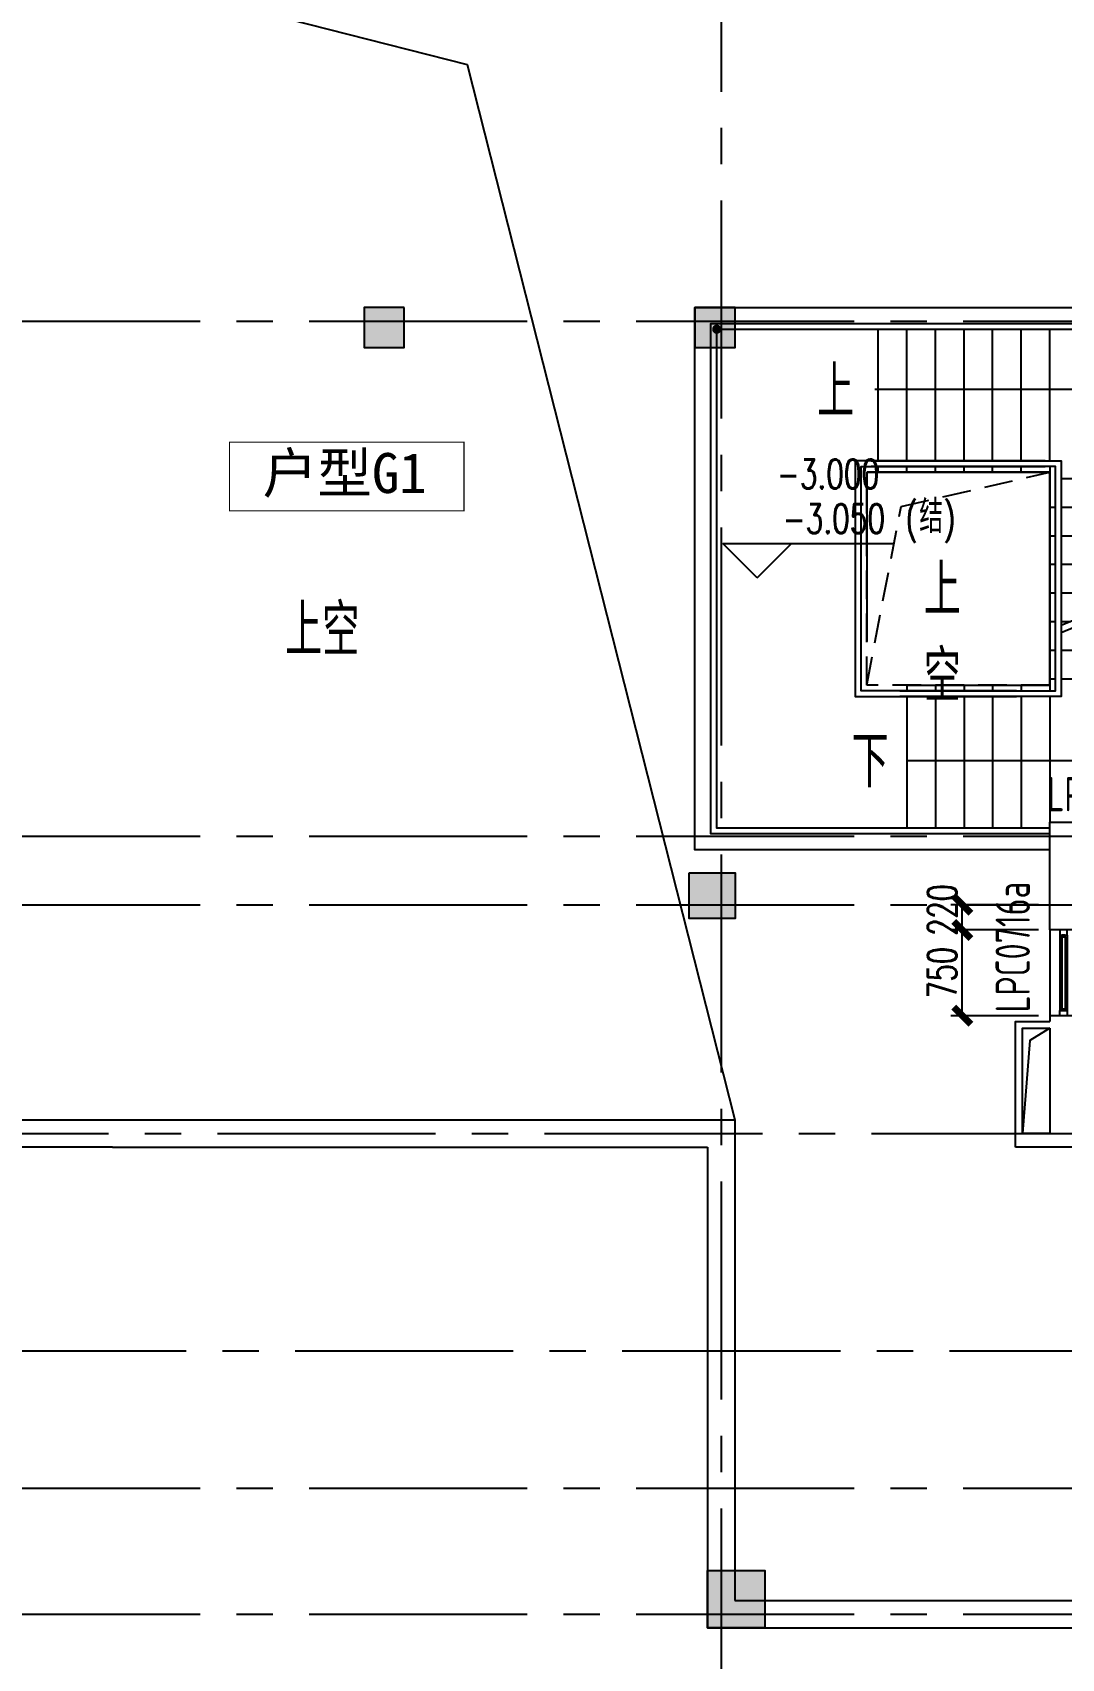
# Model space of a CAD drawing. Extents: x 296441 to 853063, y 459050 to 1117990.
# Drawn here: x 609880 to 618871, y 803050 to 817261 of the extents above; entities that cross this region are included whole.
import ezdxf
from ezdxf.enums import TextEntityAlignment as Align

# ---------------------------------------------------------------- set-up
doc = ezdxf.new("R2010")
doc.units = 0
doc.header["$LTSCALE"] = 1000
for name, pattern in [('14-GRID$0$CENTER2', [28.575, 19.05, -3.175, 3.175, -3.175]), ('dianti-BM01$0$HIDDEN', [0.375, 0.25, -0.125]), ('E1-BM01$0$HIDDEN', [0.375, 0.25, -0.125])]:
    doc.linetypes.add(name, pattern=pattern)
for name, color, linetype in [('0-COL', 50, 'Continuous'), ('0-COL-H1', 170, 'Continuous'), ('14-GRID$0$G-GRID', 9, '14-GRID$0$CENTER2'), ('14-name$0$A-ANNO-IDEN', 2, 'Continuous'), ('A-FL01$0$G-FL01$0$A-OVLK', 140, 'Continuous'), ('A-FL01$0$G-FL01$0$A-SECT-WIND', 155, 'Continuous'), ('A-FL01$0$G-FL01$0$A-SECT-WOOD', 17, 'Continuous'), ('A-FL01$0$水条件', 2, 'Continuous'), ('dianti-BM01$0$A-HOLE', 211, 'Continuous'), ('dianti-BM01$0$A-STRS', 4, 'Continuous'), ('DIM_ELEV', 3, 'Continuous'), ('DIM_LEAD', 3, 'Continuous'), ('DZ-PLAN-MAIN-FL01$0$A-WIND-IDEN', 33, 'Continuous'), ('E1-BM01$0$A-OVLK', 140, 'Continuous'), ('G-BM01$0$A-HOLE', 211, 'Continuous'), ('G-BM01$0$A-HRAL', 5, 'Continuous'), ('G-BM01$0$A-OVLK', 140, 'Continuous'), ('G-BM01$0$A-WALL', 1, 'Continuous'), ('G-TEXT-BM01-mi$0$A-ROOM-IDEN', 4, 'Continuous'), ('H-BM01$0$A-ANNO-ARRW', 2, 'Continuous'), ('H-BM01$0$A-ANNO-SYMB', 6, 'Continuous'), ('H-BM01$0$A-HRAL', 5, 'Continuous'), ('H-BM01$0$A-STRS', 4, 'Continuous'), ('PUB_DIM', 3, 'Continuous'), ('PUB_TEXT', 7, 'Continuous'), ('WALL', 242, 'Continuous'), ('ZT1_Dim---标注---PM、LM、DY、JD', 252, 'Continuous')]:
    doc.layers.add(name, color=color, linetype=linetype)
doc.layers.add('noprint', color=215, linetype='Continuous', plot=False)
doc.styles.add('14-name$0$GOA_03_黑体_1.00', font='simhei.ttf')
doc.styles.add('14-name$0$GOA_04_COMPLEX_1.00', font='complex.shx')
doc.styles.add('_TCH_DIM', font='SIMPLEX', dxfattribs={"bigfont": 'GBCBIG'})
doc.styles.get("Standard").update_dxf_attribs({"font": 'gbenor.shx', "bigfont": 'gbcbig.shx'})
doc.styles.add('ZT-DIMSTYLE', font='ROMANS.shx', dxfattribs={"width": 0.7, "bigfont": 'CHINESE.shx'})
doc.dimstyles.new('ZT-DIM100', dxfattribs={"dimscale": 100, "dimtxt": 2.5, "dimasz": 1.5, "dimexe": 1, "dimexo": 1, "dimgap": 0.5, "dimtad": 1, "dimdec": 0, "dimdsep": 46, "dimtxsty": 'ZT-DIMSTYLE', "dimblk": 'ARCHTICK', "dimcen": 2.5, "dimclrd": 175, "dimclre": 175, "dimclrt": 7, "dimazin": 2, "dimtfac": 1, "dimtix": 1, "dimtmove": 2, "dimatfit": 3, "dimfxl": 0, "dimarcsym": 0})

# ---------------------------------------------------------------- blocks, each defined once
blk = doc.blocks.new('cgc')
at = {"layer": 'A-FL01$0$G-FL01$0$A-OVLK', "extrusion": (2.78234e-21, 2.27195e-05, 1)}
for p, q in [((221443, 260768), (220693, 260768)), ((221443, 260528), (220693, 260528))]:
    blk.add_line(p, q, dxfattribs=at)
at = {"layer": 'A-FL01$0$G-FL01$0$A-SECT-WIND', "extrusion": (2.78234e-21, 2.27195e-05, 1)}
for p, q in [((221398, 260680), (220738, 260680)), ((221383, 260663), (220753, 260663)), ((221383, 260633), (220753, 260633)), ((221398, 260615), (220738, 260615))]:
    blk.add_line(p, q, dxfattribs=at)
at = {"layer": 'A-FL01$0$G-FL01$0$A-SECT-WOOD', "extrusion": (2.78234e-21, 2.27195e-05, 1), "elevation": 4}
for points in [[(220693, 260680), (220738, 260680), (220738, 260615), (220693, 260615)], [(220753, 260663), (220753, 260633), (220738, 260633), (220738, 260663)], [(221383, 260663), (221383, 260633), (221398, 260633), (221398, 260663)], [(221443, 260680), (221398, 260680), (221398, 260615), (221443, 260615)]]:
    blk.add_lwpolyline(points, close=True, dxfattribs=at)
blk = doc.blocks.new('20B-G1-地下夹层')
blk.add_line((704280, -443882), (704280, -443882))
at = {"layer": 'A-FL01$0$水条件'}
blk.add_lwpolyline([(704280, -445682), (704106, -445788), (704040, -446602)], dxfattribs=at)
at = {"layer": 'dianti-BM01$0$A-HOLE', "linetype": 'dianti-BM01$0$HIDDEN'}
blk.add_lwpolyline([(702680, -440822), (704280, -440822), (704280, -442682), (702680, -442682)], close=True, dxfattribs=at)
blk.add_lwpolyline([(702680, -442682), (702980, -441122), (704280, -440822)], dxfattribs=at)
at = {"layer": 'dianti-BM01$0$A-STRS', "ltscale": 0.1}
blk.add_lwpolyline([(703280, -442682), (704280, -442682), (704280, -440892)], dxfattribs=at)
at = {"layer": 'E1-BM01$0$A-OVLK', "linetype": 'E1-BM01$0$HIDDEN', "ltscale": 10}
for p, q in [((704280, -440822), (702680, -440822)), ((702680, -440822), (702680, -442302)), ((704280, -442682), (704280, -440822))]:
    blk.add_line(p, q, dxfattribs=at)
at = {"layer": 'G-BM01$0$A-HOLE'}
blk.add_lwpolyline([(694329, -436022), (699189, -437258), (701529, -446482)], dxfattribs=at)
at = {"layer": 'G-BM01$0$A-HRAL'}
for points in [[(704280, -443982), (701319, -443982), (701319, -439522), (705489, -439522)], [(704280, -443932), (701369, -443932), (701369, -439572), (705489, -439572)]]:
    blk.add_lwpolyline(points, dxfattribs=at)
at = {"layer": 'G-BM01$0$A-OVLK'}
blk.add_line((704280, -443862), (704280, -443882), dxfattribs=at)
blk.add_lwpolyline([(704280, -444122), (701179, -444122), (701179, -439382), (705489, -439382)], dxfattribs=at)
at = {"layer": 'G-BM01$0$A-WALL'}
for p, q in [((694329, -446482), (701529, -446482)), ((701529, -446482), (701529, -450682)), ((696089, -446722), (694089, -446722)), ((696089, -446722), (701289, -446722)), ((701289, -446722), (701289, -450922)), ((705489, -446722), (704280, -446722)), ((701529, -450682), (705489, -450682)), ((701289, -450922), (705729, -450922))]:
    blk.add_line(p, q, dxfattribs=at)
at = {"layer": 'H-BM01$0$A-ANNO-ARRW', "extrusion": (2.78234e-21, 2.27195e-05, 1), "elevation": -10}
for points in [[(702750, -440096), (704940, -440096), (704940, -441752)], [(703030, -443342), (704940, -443342), (704940, -442252)]]:
    blk.add_lwpolyline(points, dxfattribs=at)
at = {"layer": 'H-BM01$0$A-ANNO-SYMB', "extrusion": (2.78234e-21, 2.27195e-05, 1)}
for p, q in [((704934, -441932), (704380, -442162)), ((704942, -441992), (704380, -442227))]:
    blk.add_line(p, q, dxfattribs=at)
at = {"layer": 'H-BM01$0$A-HRAL', "extrusion": (-2.78234e-21, 2.27195e-05, 1), "elevation": -10}
for points in [[(704240, -440722), (702580, -440722), (702580, -442782), (703990, -442782)], [(703990, -442732), (702630, -442732), (702630, -440772), (704240, -440772)]]:
    blk.add_lwpolyline(points, dxfattribs=at)
at = {"layer": 'H-BM01$0$A-HRAL', "extrusion": (2.78234e-21, 2.27195e-05, 1), "elevation": -10}
for points in [[(702720, -440722), (704380, -440722), (704380, -442782), (702970, -442782)], [(702970, -442732), (704330, -442732), (704330, -440772), (702720, -440772)]]:
    blk.add_lwpolyline(points, dxfattribs=at)
at = {"layer": 'H-BM01$0$A-STRS', "ltscale": 0.1, "extrusion": (2.78234e-21, 2.27195e-05, 1)}
for p, q in [((702780, -440722), (702780, -439572)), ((703030, -440722), (703030, -439572)), ((703280, -440722), (703280, -439572)), ((703530, -440722), (703530, -439572)), ((703780, -440722), (703780, -439572)), ((704030, -440722), (704030, -439572)), ((704280, -440722), (704280, -439572)), ((702780, -440822), (702780, -440772)), ((703030, -440822), (703030, -440772)), ((703280, -440822), (703280, -440772)), ((703530, -440822), (703530, -440772)), ((703780, -440822), (703780, -440772)), ((704030, -440822), (704030, -440772)), ((704280, -440772), (704280, -442732)), ((704380, -440877), (705489, -440877)), ((704280, -441127), (704330, -441127)), ((704380, -441127), (705489, -441127)), ((704280, -441377), (704330, -441377)), ((704380, -441377), (705489, -441377)), ((704280, -441627), (704330, -441627)), ((704380, -441627), (705489, -441627)), ((704280, -441877), (704330, -441877)), ((704380, -441877), (705065, -441877)), ((704280, -442127), (704330, -442127)), ((704380, -442127), (704464, -442127)), ((704280, -442377), (704330, -442377)), ((704380, -442377), (705489, -442377)), ((704280, -442627), (704330, -442627)), ((704380, -442627), (705489, -442627)), ((703030, -442682), (703030, -442732)), ((703030, -442782), (703030, -443932)), ((703280, -442682), (703280, -442732)), ((703280, -442782), (703280, -443932)), ((703530, -442682), (703530, -442732)), ((703530, -442782), (703530, -443932)), ((703780, -442682), (703780, -442732)), ((703780, -442782), (703780, -443932)), ((704030, -442682), (704030, -442732)), ((704030, -442782), (704030, -443932)), ((704280, -442782), (704280, -443882))]:
    blk.add_line(p, q, dxfattribs=at)
at = {"layer": 'H-BM01$0$A-STRS', "ltscale": 0.1}
for p, q in [((702780, -440822), (704280, -440822)), ((703030, -442682), (704280, -442682))]:
    blk.add_line(p, q, dxfattribs=at)
at = {"layer": 'WALL', "extrusion": (8.34702e-21, 4.5439e-05, 1)}
for p, q in [((704280, -444822), (704280, -443882)), ((704280, -443882), (704580, -443882)), ((704520, -445572), (704280, -445572))]:
    blk.add_line(p, q, dxfattribs=at)
at = {"layer": 'WALL'}
for p, q in [((704520, -444822), (704280, -444822)), ((704280, -445572), (704280, -445622)), ((704280, -445682), (704280, -446602))]:
    blk.add_line(p, q, dxfattribs=at)
for points in [[(703980, -446722), (703980, -445622), (704280, -445622)], [(704280, -446602), (704040, -446602), (704040, -445682), (704280, -445682)], [(704280, -446722), (703980, -446722)]]:
    blk.add_lwpolyline(points, dxfattribs=at)
at = {"rotation": 90}
blk.add_blockref('cgc', (965047, -666265), dxfattribs=at)
blk = doc.blocks.new('B2-665')
at = {"layer": 'DIM_ELEV'}
for p, q in [((807086, 166520), (806786, 166820)), ((806786, 166820), (808282, 166820)), ((807086, 166520), (807386, 166820))]:
    blk.add_line(p, q, dxfattribs=at)
at = {"layer": 'DZ-PLAN-MAIN-FL01$0$A-WIND-IDEN', "color": 2, "width": 0.8}
for s, p in [('P-SC1620', (800229, 169414)), ('P-SC1620', (800229, 167180)), ('P-SC1620', (800229, 164805)), ('LPC0716a', (809469, 162722))]:
    blk.add_text(s, height=300, rotation=90, dxfattribs=at).set_placement(p)
blk.add_text('LPC0716a', height=300, dxfattribs=at).set_placement((809623, 164479))
at = {"layer": 'G-TEXT-BM01-mi$0$A-ROOM-IDEN'}
for s, height, p in [('上', 451, (807609, 167922)), ('下沉庭院上空', 451.3, (795884, 167559)), ('上空', 451.3, (802961, 165838)), ('下', 451, (807911, 164688)), ('采光井', 451.3, (809958, 163124)), ('上空', 451.3, (809958, 162637))]:
    blk.add_text(s, height=height, dxfattribs=at).set_placement(p)
at = {"layer": 'G-TEXT-BM01-mi$0$A-ROOM-IDEN', "insert": (808541, 166640), "char_height": 451.3, "width": 611.5, "attachment_point": 1}
blk.add_mtext('上空', dxfattribs=at)
at = {"layer": 'PUB_TEXT', "style": '_TCH_DIM', "width": 0.705882}
for s, p in [('-3.000', (807258, 167300)), ('-3.050', (807309, 166910)), ('(', (808382, 166910)), (')', (808712, 166910))]:
    blk.add_text(s, height=255, dxfattribs=at).set_placement(p)
at = {"layer": 'PUB_TEXT', "style": '_TCH_DIM'}
blk.add_text('结', height=289, dxfattribs=at).set_placement((808502, 166910))
blk = doc.blocks.new('*U2129')
at = {"const_width": 10}
blk.add_lwpolyline([(-1025, 0), (1025, 0), (1025, -600), (-1025, -600)], close=True, dxfattribs=at)
at = {"style": '14-name$0$GOA_04_COMPLEX_1.00', "width": 0.8}
blk.add_attdef('房间编号', text='', height=300, dxfattribs=at).set_placement((-532, -481), align=Align.CENTER)
blk = doc.blocks.new('WERC')
at = {"layer": '14-name$0$A-ANNO-IDEN'}
ref = blk.add_blockref('*U2129', (755746, -440615), dxfattribs=dict(at, xscale=-1))
ref.add_attrib('房间编号', '户型G1', dxfattribs={"layer": '0', "height": 350, "style": '14-name$0$GOA_03_黑体_1.00'}).set_placement((755727, -441060), align=Align.CENTER)
blk = doc.blocks.new('20B夹层柱子')
at = {"layer": '0-COL', "color": 6, "elevation": 0}
for points in [[(1185915, -439438), (1185565, -439438), (1185565, -439788), (1185915, -439788)], [(1188805, -439438), (1188455, -439438), (1188455, -439788), (1188805, -439788)], [(1188405, -444378), (1188805, -444378), (1188805, -444778), (1188405, -444778)]]:
    blk.add_lwpolyline(points, close=True, dxfattribs=at)
at = {"layer": '0-COL', "elevation": 0}
blk.add_lwpolyline([(1188805, -450478), (1188805, -450478), (1189065, -450478), (1189065, -450978), (1188565, -450978), (1188565, -450478)], close=True, dxfattribs=at)
at = {"layer": '0-COL-H1', "color": 254}
for points in [[(1185565, -439788, 0), (1185565, -439438, 0), (1185915, -439788, 0), (1185915, -439438, 0)], [(1188455, -439788, 0), (1188455, -439438, 0), (1188805, -439788, 0), (1188805, -439438, 0)], [(1188805, -444778, 0), (1188805, -444378, 0), (1188405, -444778, 0), (1188405, -444378, 0)], [(1188805, -450478, 0), (1188565, -450478, 0), (1188805, -450478, 0), (1188565, -450978, 0)], [(1188805, -450478, 0), (1188565, -450978, 0), (1189065, -450478, 0), (1189065, -450978, 0)]]:
    blk.add_solid(points, dxfattribs=at)
blk = doc.blocks.new('_ArchTick')
at = {"color": 0, "linetype": 'ByBlock', "const_width": 0.4}
blk.add_lwpolyline([(-0.5, -0.5), (0.5, 0.5)], dxfattribs=at)
blk = doc.blocks.new('*D1939')
at = {"layer": 'Defpoints', "color": 0, "ltscale": 1000, "transparency": 16777216}
for p in [(618004, 809638), (618769, 809638), (618769, 809418)]:
    blk.add_point(p, dxfattribs=at)
at = {"layer": 'ZT1_Dim---标注---PM、LM、DY、JD', "color": 175, "linetype": 'ByBlock', "lineweight": -2, "ltscale": 1000, "transparency": 16777216}
for p, q in [((618669, 809638), (617904, 809638)), ((618004, 809418), (618004, 809638)), ((618669, 809418), (617904, 809418))]:
    blk.add_line(p, q, dxfattribs=at)
at = {"layer": 'ZT1_Dim---标注---PM、LM、DY、JD', "color": 175, "lineweight": -2, "ltscale": 1000, "transparency": 16777216, "xscale": 150, "yscale": 150, "zscale": 150}
for p, rotation in [((618004, 809638), 90), ((618004, 809418), 270)]:
    blk.add_blockref('_ArchTick', p, dxfattribs=dict(at, rotation=rotation))
at = {"layer": 'ZT1_Dim---标注---PM、LM、DY、JD', "color": 7, "ltscale": 1000, "transparency": 16777216, "insert": (617829, 809593), "char_height": 250, "attachment_point": 5, "rotation": 90, "style": 'ZT-DIMSTYLE'}
blk.add_mtext('220', dxfattribs=at)
blk = doc.blocks.new('*D1940')
at = {"layer": 'Defpoints', "color": 0, "ltscale": 1000, "transparency": 16777216}
for p in [(618004, 809418), (618769, 809418), (618769, 808668)]:
    blk.add_point(p, dxfattribs=at)
at = {"layer": 'ZT1_Dim---标注---PM、LM、DY、JD', "color": 175, "linetype": 'ByBlock', "lineweight": -2, "ltscale": 1000, "transparency": 16777216}
for p, q in [((618669, 809418), (617904, 809418)), ((618004, 808668), (618004, 809418)), ((618669, 808668), (617904, 808668))]:
    blk.add_line(p, q, dxfattribs=at)
at = {"layer": 'ZT1_Dim---标注---PM、LM、DY、JD', "color": 175, "lineweight": -2, "ltscale": 1000, "transparency": 16777216, "xscale": 150, "yscale": 150, "zscale": 150}
for p, rotation in [((618004, 809418), 90), ((618004, 808668), 270)]:
    blk.add_blockref('_ArchTick', p, dxfattribs=dict(at, rotation=rotation))
at = {"layer": 'ZT1_Dim---标注---PM、LM、DY、JD', "color": 7, "ltscale": 1000, "transparency": 16777216, "insert": (617829, 809043), "char_height": 250, "attachment_point": 5, "rotation": 90, "style": 'ZT-DIMSTYLE'}
blk.add_mtext('750', dxfattribs=at)

msp = doc.modelspace()

# ---------------------------------------------------------------- linework, layer by layer
at = {"layer": '14-GRID$0$G-GRID', "color": 8, "ltscale": 0.1}
for p, q in [((615898.5, 827221.5), (615898.5, 794463.1)), ((595151, 814737.8), (620098.5, 814737.8)), ((595151, 810237.8), (620098.5, 810237.8)), ((595151, 809637.8), (620098.5, 809637.8)), ((594351, 807637.8), (620098.5, 807637.8)), ((595031, 805737.8), (674312.5, 805737.8)), ((595151, 804537.8), (674432.5, 804537.8)), ((595151, 804537.8), (674432.5, 804537.8)), ((595151, 803437.8), (674432.5, 803437.8)), ((595151, 803437.8), (674432.5, 803437.8))]:
    msp.add_line(p, q, dxfattribs=at)
at = {"layer": 'DIM_LEAD', "const_width": 40}
msp.add_lwpolyline([(615872.3, 814653.3, 1), (615844.7, 814682.3, 1)], format="xyb", close=True, dxfattribs=at)

# ---------------------------------------------------------------- block references
at = {"layer": 'noprint', "linetype": 'ByBlock'}
msp.add_blockref('20B夹层柱子', (-572786.7, 1254296.1, 0), dxfattribs=at)
at = {"layer": 'PUB_DIM'}
for name, p in [('20B-G1-地下夹层', (-85511, 1254240.2)), ('WERC', (-143120.3, 1254296.1))]:
    msp.add_blockref(name, p, dxfattribs=at)
at = {"layer": 'WALL'}
msp.add_blockref('B2-665', (-190874.3, 645975), dxfattribs=at)

# ---------------------------------------------------------------- dimensions: what is measured, and where the dimension line sits
at = {"layer": 'ZT1_Dim---标注---PM、LM、DY、JD', "ltscale": 1000}
dim = msp.add_linear_dim(base=(618004.1, 809637.8), p1=(618768.7, 809417.8), p2=(618768.7, 809637.8), angle=90, dimstyle='ZT-DIM100', dxfattribs=at)
dim.commit()
dim.dimension.update_dxf_attribs({"geometry": '*D1939', "text_midpoint": (617829.1, 809592.8), "dimtype": 160})
dim = msp.add_linear_dim(base=(618004.1, 809417.8), p1=(618768.7, 808667.8), p2=(618768.7, 809417.8), angle=90, dimstyle='ZT-DIM100', dxfattribs=at)
dim.commit()
dim.dimension.update_dxf_attribs({"geometry": '*D1940', "text_midpoint": (617829.1, 809042.8)})

doc.saveas('drawing.dxf')
